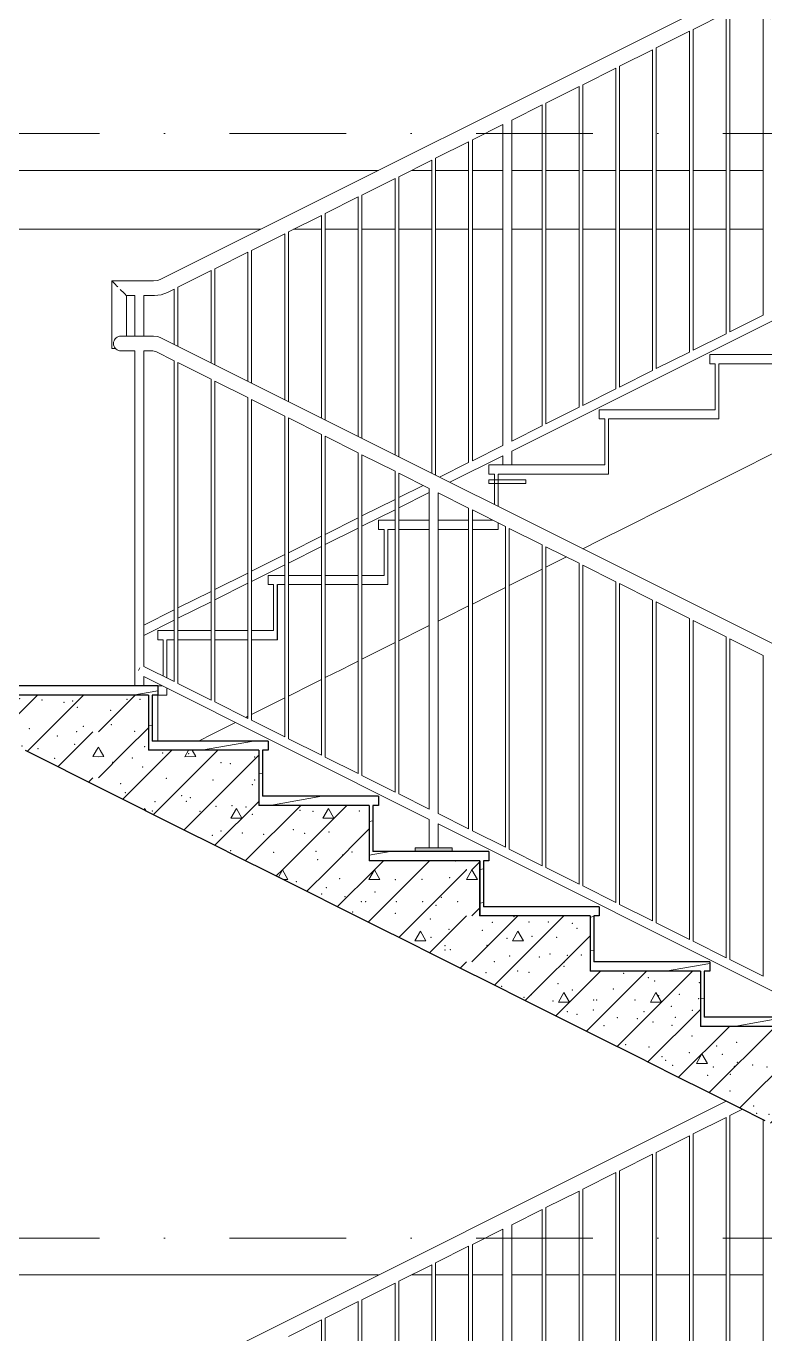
# Model space of a CAD drawing. Header units: millimetres. Extents: x 18162 to 7085488, y 72188 to 247925.
# Drawn here: x 3666372 to 3668379, y 112858 to 116410 of the extents above; entities that cross this region are included whole.
import ezdxf

# ---------------------------------------------------------------- set-up
doc = ezdxf.new("R2010")
doc.units = ezdxf.units.MM
doc.header["$MEASUREMENT"] = 0
doc.linetypes.add('Dot & Dashed', pattern=[670.277762, 317.5, -176.388889, 0, -176.388874])
for name, color, linetype in [('Interior - Stair & Railing', 7, 'Continuous'), ('Structural - Bearing', 7, 'Continuous'), ('Structural - Stair & Railing', 7, 'Continuous')]:
    doc.layers.add(name, color=color, linetype=linetype)
pattern_1 = [(10, (3761974.73, 95118.01), (-15.628336, 88.632695), [])]

# ---------------------------------------------------------------- blocks, each defined once
blk = doc.blocks.new('*X831', base_point=(3761974.7, 95118))
at = {"layer": 'Structural - Stair & Railing', "color": 7, "linetype": 'Continuous', "lineweight": 9}
for p, q in [((3666374.6, 114440), (3666377.6, 114443)), ((3666457.9, 114398.3), (3666502.6, 114443)), ((3666552.9, 114425.7), (3666563, 114443)), ((3666568, 114368.3), (3666642.7, 114443)), ((3666583.1, 114425.7), (3666573.1, 114443)), ((3666634.7, 114310), (3666767.7, 114443)), ((3666718, 114268.3), (3666892.7, 114443)), ((3666813.1, 114443), (3666803.1, 114425.6)), ((3666833.1, 114425.7), (3666823.1, 114443)), ((3666568, 114425.6), (3666552.9, 114425.7)), ((3666568, 114425.6), (3666583.1, 114425.7)), ((3666801.3, 114226.6), (3667004, 114429.3)), ((3666803.1, 114425.6), (3666833.1, 114425.7)), ((3666541.2, 114356.7), (3666552.9, 114368.3)), ((3666884.7, 114185), (3667004, 114304.3)), ((3666691.1, 114281.7), (3666693, 114285)), ((3666693, 114285), (3666696.4, 114279.1)), ((3666927.9, 114259), (3666943, 114285)), ((3666943, 114285), (3666957.9, 114259)), ((3666968, 114143.3), (3667117.7, 114293)), ((3667068, 114118.3), (3667242.7, 114293)), ((3667177.9, 114259), (3667193, 114285)), ((3667193, 114285), (3667207.9, 114259)), ((3666957.9, 114259), (3666927.9, 114259)), ((3667207.9, 114259), (3667177.9, 114259)), ((3667193, 114118.3), (3667304, 114229.3)), ((3667051.3, 114101.6), (3667068, 114118.3)), ((3667068, 114118.3), (3667056.9, 114098.8)), ((3667083.1, 114092.3), (3667068, 114118.3)), ((3667134.7, 114059.9), (3667193, 114118.3)), ((3667218, 114018.3), (3667318, 114118.3)), ((3667301.3, 113976.6), (3667443, 114118.3)), ((3667318, 114118.3), (3667303.1, 114092.3)), ((3667318, 114118.3), (3667342.7, 114143)), ((3667333.1, 114092.3), (3667318, 114118.3)), ((3667384.7, 113934.9), (3667568, 114118.3)), ((3667443, 114118.3), (3667467.7, 114143)), ((3667568, 114092.3), (3667583.1, 114118.3)), ((3667583.1, 114118.3), (3667604, 114139.1)), ((3667598.3, 114092.3), (3667583.1, 114118.3)), ((3667070, 114092.3), (3667083.1, 114092.3)), ((3667303.1, 114092.3), (3667333.1, 114092.3)), ((3667583.1, 114092.3), (3667568, 114092.3)), ((3667583.1, 114092.3), (3667598.3, 114092.3)), ((3667583.1, 113993.3), (3667604, 114014.1)), ((3667468, 113893.3), (3667568, 113993.3)), ((3667583.1, 113868.3), (3667707.8, 113993)), ((3667644.7, 113804.9), (3667832.8, 113993)), ((3667427.9, 113925.6), (3667443, 113951.7)), ((3667443, 113951.7), (3667457.9, 113925.6)), ((3667693, 113925.6), (3667708.1, 113951.7)), ((3667708.1, 113951.7), (3667723.1, 113925.6)), ((3667457.9, 113925.6), (3667427.9, 113925.6)), ((3667723.1, 113925.6), (3667693, 113925.6)), ((3667728.1, 113763.2), (3667904, 113939.1)), ((3667551.3, 113851.6), (3667568, 113868.3)), ((3667811.4, 113721.6), (3667932.8, 113843)), ((3667894.7, 113679.9), (3668057.8, 113843)), ((3667978.1, 113638.2), (3668182.8, 113843)), ((3667833.1, 113785), (3667818.2, 113758.9)), ((3667848.3, 113759), (3667833.1, 113785)), ((3668083.1, 113785), (3668068.2, 113758.9)), ((3668098.3, 113759), (3668083.1, 113785)), ((3667818.2, 113758.9), (3667848.3, 113759)), ((3668061.4, 113596.6), (3668204, 113739.1)), ((3668068.2, 113758.9), (3668098.3, 113759)), ((3668144.7, 113554.9), (3668282.8, 113693)), ((3668228.1, 113513.2), (3668407.8, 113693)), ((3668311.4, 113471.6), (3668504, 113664.1)), ((3668193, 113592.3), (3668208.1, 113618.3)), ((3668223.1, 113592.3), (3668193, 113592.3)), ((3668208.1, 113618.3), (3668223.1, 113592.3)), ((3668443, 113592.3), (3668458.1, 113618.3)), ((3668473.1, 113592.3), (3668443, 113592.3)), ((3668458.1, 113618.3), (3668473.1, 113592.3)), ((3668394.7, 113429.9), (3668507.8, 113543)), ((3668598.3, 113368.3), (3668773, 113543)), ((3668598.3, 113493.3), (3668648, 113543)), ((3668478.1, 113388.2), (3668583.1, 113493.3)), ((3668583.1, 113425.6), (3668598.3, 113451.7)), ((3668613.4, 113425.6), (3668598.3, 113451.7)), ((3668654.8, 113299.9), (3668804, 113449)), ((3668598.3, 113425.6), (3668583.1, 113425.6)), ((3668598.3, 113425.6), (3668613.4, 113425.6)), ((3668738.2, 113258.2), (3668873, 113393)), ((3668821.5, 113216.5), (3668998, 113393)), ((3668904.8, 113174.9), (3669104, 113374)), ((3668561.4, 113346.6), (3668583.1, 113368.3)), ((3668714.6, 113270), (3668723.3, 113285)), ((3668723.3, 113285), (3668738.2, 113258.9)), ((3668958.1, 113259), (3668973.3, 113285)), ((3668973.3, 113285), (3668988.2, 113258.9)), ((3668738.2, 113258.9), (3668736.7, 113259)), ((3668988.2, 113258.9), (3668958.1, 113259)), ((3668988.2, 113133.2), (3669104, 113249)), ((3669098.3, 113118.3), (3669223, 113243)), ((3669223.3, 113118.3), (3669348, 113243)), ((3669348.3, 113118.3), (3669404, 113174)), ((3669071.5, 113091.5), (3669098.3, 113118.3)), ((3669098.3, 113118.3), (3669083.4, 113092.3)), ((3669083.4, 113092.3), (3669113.4, 113092.3)), ((3669113.4, 113092.3), (3669098.3, 113118.3)), ((3669154.8, 113049.9), (3669223.3, 113118.3)), ((3669238.2, 113008.2), (3669348.3, 113118.3)), ((3669348.3, 113118.3), (3669333.4, 113092.3)), ((3669333.4, 113092.3), (3669363.4, 113092.3)), ((3669363.4, 113092.3), (3669348.3, 113118.3)), ((3669321.5, 112966.5), (3669429.1, 113074.1)), ((3669404.8, 112924.9), (3669429.1, 112949.1))]:
    blk.add_line(p, q, dxfattribs=at)
for p in [(3666448.8, 114420.9), (3666448.8, 114420.9), (3666606.5, 114409.9), (3666660, 114422.1), (3666742.4, 114436), (3666813.2, 114433.5), (3666901.1, 114409.7), (3666926.4, 114406.3), (3666992.3, 114424.4), (3666688.2, 114397.7), (3666628.8, 114351.9), (3666752.6, 114366.5), (3666879.2, 114362.3), (3666986.1, 114349.5), (3666992.3, 114362.6), (3666641.5, 114327.8), (3666721.5, 114303.2), (3666794.5, 114320.1), (3666806.8, 114304.7), (3666817.7, 114313.9), (3666714.1, 114278.4), (3666843.9, 114276.8), (3666887.2, 114290.7), (3666930.7, 114292.5), (3666969.1, 114289.2), (3666985.8, 114268.6), (3667115.9, 114279.9), (3667151.4, 114276.8), (3667276.6, 114278.4), (3667097.4, 114227.4), (3666877.9, 114211.9), (3666901.3, 114224.1), (3666958.8, 114218.3), (3667016.6, 114214.4), (3667128.8, 114217.7), (3667128.8, 114217.7), (3667194.7, 114221.2), (3666927.4, 114170.2), (3667044, 114165.6), (3667159.2, 114168.7), (3667231.7, 114158.4), (3667257.1, 114166.4), (3667163.8, 114145.5), (3667537.9, 114141.9), (3667568, 114118.3), (3667568, 114118.3), (3667568, 114118.3), (3667583.1, 114118.3), (3667583.1, 114118.3), (3667583.1, 114118.3), (3667106.1, 114086.6), (3667223.3, 114094.3), (3667375.2, 114091.7), (3667447.4, 114092.9), (3667522.3, 114097.4), (3667174.3, 114053.1), (3667187.1, 114069.9), (3667319.2, 114057.7), (3667238.2, 114045.1), (3667282.6, 114031.5), (3667294.6, 114031.7), (3667377.3, 114031.5), (3667449.4, 114031.5), (3667485.2, 114021.7), (3667499.6, 114043.8), (3667544.4, 114031.5), (3667259.3, 114004.2), (3667374.7, 114000), (3667469.8, 113984.6), (3667697, 113991), (3667738.5, 113976.8), (3667790.3, 113976.5), (3667520.7, 113956.5), (3667611.2, 113954), (3667638.2, 113975.4), (3667855.9, 113972.6), (3667868.9, 113959.1), (3667471.7, 113934.7), (3667510, 113911.9), (3667624.2, 113913.5), (3667678.1, 113932.1), (3667745.8, 113937.9), (3667813.4, 113934.7), (3667510.1, 113900.2), (3667523.9, 113901.1), (3667685.7, 113884.1), (3667766.6, 113881.5), (3667795.3, 113889.6), (3667842.1, 113885.7), (3667879.9, 113886.7), (3667621.6, 113839.3), (3667644.3, 113868.7), (3667707.6, 113843.9), (3667738.2, 113840.3), (3667832.8, 113867.1), (3667833.5, 113855.8), (3667995.2, 113837.6), (3667664, 113802), (3667817.1, 113808.7), (3668062.8, 113825.8), (3668080, 113816.8), (3668201.3, 113811.9), (3667724.1, 113772), (3667744.4, 113779.6), (3667855.9, 113791.7), (3667913.4, 113764.3), (3667922.4, 113765.1), (3667967.3, 113794.7), (3668025.9, 113765.1), (3668090.2, 113776.3), (3668146.9, 113780.1), (3668199, 113768.2), (3667803.1, 113762.1), (3667842.7, 113733.5), (3667912.5, 113737.6), (3668051, 113733.5), (3668125, 113747.9), (3668182.4, 113736.7), (3667868.9, 113726), (3667942, 113695.1), (3667978, 113717.2), (3668032.1, 113714.1), (3668074.8, 113704.8), (3668126.4, 113695.6), (3668136.2, 113718), (3668180.9, 113667), (3668454.5, 113679.9), (3668484.9, 113658.5), (3668001.1, 113643.7), (3668064.5, 113637.2), (3668173.9, 113621.7), (3668248.3, 113640.2), (3668302.1, 113649.8), (3668429.3, 113633.8), (3668099.8, 113610.6), (3668109.5, 113601.1), (3668128.3, 113587.6), (3668263.9, 113616.8), (3668304.1, 113595.8), (3668346.2, 113588.5), (3668420, 113595.8), (3668223.8, 113559.7), (3668239.2, 113582.8), (3668285.6, 113562.7), (3668296.4, 113584.3), (3668384.5, 113582.8), (3668445.1, 113579.7), (3668283.9, 113517.8), (3668410.5, 113501.7), (3668486.3, 113481.9), (3668539, 113493.2), (3668557.6, 113508.1), (3668633.5, 113512.4), (3668696.5, 113494.7), (3668784.7, 113489.1), (3668348.5, 113476.7), (3668356.8, 113456.9), (3668390.6, 113454.5), (3668433.6, 113447.5), (3668534.1, 113459.1), (3668724.3, 113453), (3668479, 113420.8), (3668479, 113420.8), (3668636.7, 113409.9), (3668690.3, 113422.1), (3668772.7, 113435.9), (3668496.4, 113390.7), (3668718.4, 113397.7), (3668659.1, 113351.9), (3668782.8, 113366.5), (3668909.5, 113362.2), (3669016.4, 113349.4), (3669022.5, 113362.5), (3668671.7, 113327.8), (3668751.7, 113303.2), (3668824.7, 113320.1), (3668837.1, 113304.6), (3668847.9, 113313.9), (3669061.2, 113315.5), (3668744.4, 113278.4), (3668874.2, 113276.8), (3668917.5, 113290.7), (3668961, 113292.5), (3668999.4, 113289.2), (3669016.1, 113268.5), (3668788.2, 113235.6), (3668908.2, 113211.9), (3668931.5, 113224), (3668989, 113218.3), (3669046.9, 113214.4), (3669127.6, 113227.4), (3669159, 113217.6), (3669159, 113217.6), (3669225, 113221.2), (3669353.2, 113204.2), (3668957.6, 113170.2), (3669074.2, 113165.5), (3669189.4, 113168.6), (3669287.4, 113166.3), (3669351.7, 113164), (3669361, 113193.4), (3669194.1, 113145.5), (3669261.9, 113158.4), (3669253.5, 113094.3), (3669405.5, 113091.7), (3669136.3, 113086.6), (3669158.5, 113057.2), (3669204.5, 113053.1), (3669217.4, 113069.9), (3669349.5, 113057.6), (3669268.5, 113045), (3669312.8, 113031.5), (3669324.9, 113031.7), (3669407.6, 113031.5), (3669251.2, 113012.4), (3669289.5, 113004.2), (3669405, 113000), (3669366.6, 112954.6)]:
    blk.add_point(p, dxfattribs=at)
blk = doc.blocks.new('*X832', base_point=(3761974.7, 95118))
at = {"layer": 'Structural - Stair & Railing', "color": 7, "linetype": 'Continuous', "lineweight": 9}
for p, q in [((3665429.1, 114509.6), (3665512.5, 114593)), ((3665552.9, 114493.3), (3665652.6, 114593)), ((3665627.6, 114443), (3665777.6, 114593)), ((3665662.8, 114592.3), (3665663.2, 114593)), ((3665692.8, 114592.3), (3665662.8, 114592.3)), ((3665692.4, 114593), (3665692.8, 114592.3)), ((3665752.6, 114443), (3665902.6, 114593)), ((3665877.6, 114443), (3666027.6, 114593)), ((3665912.8, 114592.3), (3665913.2, 114593)), ((3665942.8, 114592.3), (3665912.8, 114592.3)), ((3665942.4, 114593), (3665942.8, 114592.3)), ((3666002.6, 114443), (3666152.6, 114593)), ((3666127.6, 114443), (3666277.6, 114593)), ((3666162.8, 114592.3), (3666163.2, 114593)), ((3666192.8, 114592.3), (3666162.8, 114592.3)), ((3666192.4, 114593), (3666192.8, 114592.3)), ((3666252.6, 114443), (3666402.6, 114593)), ((3666377.6, 114443), (3666527.6, 114593)), ((3666412.8, 114592.3), (3666413.2, 114593)), ((3666442.8, 114592.3), (3666412.8, 114592.3)), ((3666442.4, 114593), (3666442.8, 114592.3)), ((3666568, 114493.3), (3666667.7, 114593)), ((3666677.9, 114592.3), (3666678.3, 114593)), ((3666704, 114592.3), (3666677.9, 114592.3)), ((3665487.5, 114443), (3665537.8, 114493.3)), ((3666502.6, 114443), (3666552.9, 114493.3)), ((3666642.7, 114443), (3666704, 114504.3)), ((3665547.9, 114443), (3665552.9, 114451.7)), ((3665557.9, 114443), (3665552.9, 114451.7)), ((3665802.9, 114451.7), (3665797.9, 114443)), ((3665807.9, 114443), (3665802.9, 114451.7)), ((3666052.9, 114451.7), (3666047.9, 114443)), ((3666057.9, 114443), (3666052.9, 114451.7)), ((3666302.9, 114451.7), (3666297.9, 114443)), ((3666307.9, 114443), (3666302.9, 114451.7)), ((3666563, 114443), (3666568, 114451.7)), ((3666573.1, 114443), (3666568, 114451.7))]:
    blk.add_line(p, q, dxfattribs=at)
for p in [(3665630.7, 114581.5), (3665665.9, 114581.8), (3665689.1, 114592.1), (3665725.3, 114581.3), (3665918.3, 114581.8), (3666098, 114587.6), (3666209, 114582.8), (3666266.1, 114584.4), (3666316, 114588.5), (3666354.2, 114582.8), (3666645.9, 114581.5), (3666681.1, 114581.8), (3665459.6, 114573.5), (3665483.1, 114576.5), (3665495.2, 114559.6), (3665586.2, 114551.9), (3665798.6, 114579.3), (3665845.8, 114567.4), (3665882.3, 114545.8), (3665918.8, 114550.1), (3666051.3, 114559.6), (3666193.5, 114559.7), (3666255.3, 114562.7), (3666414.9, 114579.7), (3666474.7, 114573.5), (3666498.2, 114576.5), (3666510.3, 114559.6), (3666601.3, 114551.9), (3665588.1, 114512.5), (3665777.2, 114530.7), (3666030.4, 114517.9), (3666152.8, 114524.3), (3666253.6, 114517.9), (3666603.3, 114512.5), (3665441, 114481.9), (3665493.6, 114493.2), (3665512.3, 114508.1), (3665651.1, 114494.7), (3665739.3, 114489.1), (3665774.2, 114481.9), (3665874.8, 114492.1), (3665964.7, 114499.4), (3666057.5, 114493.2), (3666210.2, 114493.1), (3666318.2, 114476.7), (3666380.3, 114501.8), (3666456.1, 114481.9), (3666508.7, 114493.2), (3666527.4, 114508.1), (3666666.2, 114494.7), (3665488.7, 114459.1), (3665678.9, 114453), (3665820.1, 114462.1), (3665834.9, 114451.6), (3665906.1, 114471.5), (3665935.1, 114446.6), (3665948.6, 114458.1), (3666076, 114463.3), (3666108.5, 114462.3), (3666216.7, 114456.1), (3666326.5, 114456.9), (3666360.4, 114454.5), (3666403.4, 114447.6), (3666503.8, 114459.1), (3666694, 114453)]:
    blk.add_point(p, dxfattribs=at)
blk = doc.blocks.new('*X844', base_point=(3761974.7, 95118))
at = {"layer": 'Structural - Stair & Railing', "color": 7, "linetype": 'Continuous', "lineweight": 9}
for p, q in [((3666374.5, 117440), (3666377.5, 117443)), ((3666457.9, 117398.3), (3666502.5, 117443)), ((3666552.9, 117425.7), (3666563, 117443)), ((3666568, 117425.7), (3666552.9, 117425.7)), ((3666568, 117368.4), (3666642.7, 117443)), ((3666568, 117425.7), (3666583.1, 117425.7)), ((3666583.1, 117425.7), (3666573.1, 117443)), ((3666634.6, 117310), (3666767.7, 117443)), ((3666718, 117268.3), (3666892.7, 117443)), ((3666801.3, 117226.6), (3667004, 117429.3)), ((3666813, 117443), (3666803.1, 117425.7)), ((3666803.1, 117425.7), (3666833.1, 117425.7)), ((3666833.1, 117425.7), (3666823.1, 117443)), ((3666541.2, 117356.7), (3666552.9, 117368.4)), ((3666691.1, 117281.7), (3666693, 117285.1)), ((3666693, 117285.1), (3666696.5, 117279.1)), ((3666884.6, 117185), (3667004, 117304.3)), ((3666927.9, 117259), (3666943, 117285.1)), ((3666943, 117285.1), (3666957.9, 117259)), ((3666968, 117143.3), (3667117.7, 117293)), ((3667068, 117118.4), (3667242.7, 117293)), ((3667177.9, 117259), (3667193, 117285.1)), ((3667193, 117285.1), (3667207.9, 117259)), ((3666957.9, 117259), (3666927.9, 117259)), ((3667207.9, 117259), (3667177.9, 117259)), ((3667193, 117118.4), (3667304, 117229.3)), ((3667318, 117118.4), (3667342.7, 117143)), ((3667443, 117118.4), (3667467.7, 117143)), ((3667583.1, 117118.4), (3667604, 117139.2)), ((3667051.3, 117101.6), (3667068, 117118.4)), ((3667068, 117118.4), (3667056.8, 117098.9)), ((3667083.1, 117092.4), (3667068, 117118.4)), ((3667134.6, 117060), (3667193, 117118.4)), ((3667218, 117018.3), (3667318, 117118.4)), ((3667301.3, 116976.6), (3667443, 117118.4)), ((3667318, 117118.4), (3667303.1, 117092.3)), ((3667333.1, 117092.4), (3667318, 117118.4)), ((3667384.6, 116935), (3667568, 117118.4)), ((3667568, 117092.4), (3667583.1, 117118.4)), ((3667598.3, 117092.4), (3667583.1, 117118.4)), ((3667069.9, 117092.3), (3667083.1, 117092.4)), ((3667303.1, 117092.3), (3667333.1, 117092.4)), ((3667583.1, 117092.3), (3667568, 117092.4)), ((3667583.1, 117092.3), (3667598.3, 117092.4)), ((3667583.1, 116993.4), (3667604, 117014.2)), ((3667468, 116893.3), (3667568, 116993.4)), ((3667583.1, 116868.4), (3667707.8, 116993)), ((3667644.7, 116804.9), (3667832.8, 116993)), ((3667427.9, 116925.7), (3667443, 116951.7)), ((3667457.9, 116925.7), (3667427.9, 116925.7)), ((3667443, 116951.7), (3667457.9, 116925.7)), ((3667693, 116925.7), (3667708.1, 116951.7)), ((3667723.1, 116925.7), (3667693, 116925.7)), ((3667708.1, 116951.7), (3667723.1, 116925.7)), ((3667728, 116763.3), (3667904, 116939.2)), ((3667551.3, 116851.6), (3667568, 116868.4)), ((3667811.4, 116721.6), (3667932.8, 116843)), ((3667894.7, 116679.9), (3668057.8, 116843)), ((3667978, 116638.3), (3668182.8, 116843)), ((3667833.1, 116785), (3667818.2, 116759)), ((3667848.3, 116759), (3667833.1, 116785)), ((3668083.1, 116785), (3668068.2, 116759)), ((3668098.3, 116759), (3668083.1, 116785)), ((3667818.2, 116759), (3667848.3, 116759)), ((3668068.2, 116759), (3668098.3, 116759)), ((3668061.4, 116596.6), (3668204, 116739.2)), ((3668144.7, 116554.9), (3668282.8, 116693)), ((3668228, 116513.3), (3668407.8, 116693)), ((3668311.4, 116471.6), (3668504, 116664.2)), ((3668193, 116592.4), (3668208.1, 116618.4)), ((3668208.1, 116618.4), (3668223.1, 116592.3)), ((3668443, 116592.4), (3668458.1, 116618.4)), ((3668458.1, 116618.4), (3668473.1, 116592.3)), ((3668223.1, 116592.3), (3668193, 116592.4)), ((3668473.1, 116592.3), (3668443, 116592.4)), ((3668394.7, 116429.9), (3668507.8, 116543)), ((3668598.3, 116368.4), (3668772.9, 116543)), ((3668598.3, 116493.4), (3668647.9, 116543)), ((3668478, 116388.3), (3668583.1, 116493.4)), ((3668583.1, 116425.7), (3668598.3, 116451.7)), ((3668613.4, 116425.7), (3668598.3, 116451.7)), ((3668654.8, 116299.9), (3668804, 116449)), ((3668598.3, 116425.7), (3668583.1, 116425.7)), ((3668598.3, 116425.7), (3668613.4, 116425.7)), ((3668738.1, 116258.2), (3668872.9, 116393)), ((3668821.5, 116216.5), (3668997.9, 116393)), ((3668561.4, 116346.6), (3668583.1, 116368.4)), ((3668904.8, 116174.9), (3669104, 116374)), ((3668714.5, 116270), (3668723.3, 116285)), ((3668723.3, 116285), (3668738.2, 116259)), ((3668958.1, 116259), (3668973.3, 116285)), ((3668973.3, 116285), (3668988.2, 116259)), ((3668738.2, 116259), (3668736.6, 116259)), ((3668988.2, 116259), (3668958.1, 116259)), ((3668988.1, 116133.2), (3669104, 116249)), ((3669098.3, 116118.4), (3669222.9, 116243)), ((3669223.3, 116118.4), (3669347.9, 116243)), ((3669348.3, 116118.4), (3669404, 116174)), ((3669071.5, 116091.5), (3669098.3, 116118.3)), ((3669098.3, 116118.4), (3669083.4, 116092.3)), ((3669113.4, 116092.3), (3669098.3, 116118.4)), ((3669154.8, 116049.9), (3669223.3, 116118.3)), ((3669238.1, 116008.2), (3669348.3, 116118.3)), ((3669348.3, 116118.4), (3669333.4, 116092.3)), ((3669363.4, 116092.3), (3669348.3, 116118.4)), ((3669083.4, 116092.3), (3669113.4, 116092.3)), ((3669321.5, 115966.5), (3669429.1, 116074.1)), ((3669333.4, 116092.3), (3669363.4, 116092.3)), ((3669404.8, 115924.9), (3669429.1, 115949.1))]:
    blk.add_line(p, q, dxfattribs=at)
for p in [(3666660, 117422.1), (3666742.4, 117436), (3666813.2, 117433.5), (3666992.3, 117424.4), (3666448.8, 117420.9), (3666448.8, 117420.9), (3666606.5, 117410), (3666688.2, 117397.7), (3666901.1, 117409.7), (3666926.4, 117406.3), (3666628.8, 117351.9), (3666752.6, 117366.6), (3666879.2, 117362.3), (3666992.3, 117362.6), (3666641.5, 117327.9), (3666794.5, 117320.2), (3666986.1, 117349.5), (3666721.5, 117303.3), (3666806.8, 117304.7), (3666817.7, 117314), (3666887.2, 117290.8), (3666930.7, 117292.6), (3666969.1, 117289.2), (3667115.9, 117280), (3666714.1, 117278.4), (3666843.9, 117276.9), (3666985.8, 117268.6), (3667151.4, 117276.9), (3667276.6, 117278.4), (3666877.9, 117212), (3666901.3, 117224.1), (3666958.8, 117218.4), (3667016.6, 117214.5), (3667097.4, 117227.4), (3667128.8, 117217.7), (3667128.8, 117217.7), (3667194.7, 117221.3), (3666927.4, 117170.3), (3667044, 117165.6), (3667159.2, 117168.7), (3667163.8, 117145.5), (3667231.7, 117158.4), (3667257.1, 117166.4), (3667537.9, 117141.9), (3667568, 117118.4), (3667568, 117118.4), (3667568, 117118.4), (3667583.1, 117118.4), (3667583.1, 117118.4), (3667583.1, 117118.4), (3667106.1, 117086.6), (3667187.1, 117069.9), (3667223.3, 117094.3), (3667375.2, 117091.8), (3667447.4, 117093), (3667522.3, 117097.4), (3667174.3, 117053.2), (3667238.2, 117045.1), (3667282.6, 117031.6), (3667294.6, 117031.7), (3667319.2, 117057.7), (3667377.3, 117031.6), (3667449.4, 117031.6), (3667499.6, 117043.8), (3667544.4, 117031.5), (3667259.3, 117004.2), (3667374.7, 117000), (3667485.2, 117021.7), (3667469.8, 116984.6), (3667638.2, 116975.5), (3667697, 116991), (3667738.5, 116976.9), (3667790.3, 116976.5), (3667855.9, 116972.7), (3667471.7, 116934.7), (3667520.7, 116956.6), (3667611.2, 116954), (3667678.1, 116932.1), (3667745.8, 116937.9), (3667813.4, 116934.7), (3667868.9, 116959.2), (3667510, 116912), (3667510.1, 116900.2), (3667523.9, 116901.2), (3667624.2, 116913.5), (3667795.3, 116889.6), (3667644.3, 116868.7), (3667685.7, 116884.2), (3667766.6, 116881.6), (3667832.8, 116867.2), (3667833.5, 116855.8), (3667842.1, 116885.7), (3667879.9, 116886.7), (3667621.6, 116839.3), (3667707.6, 116844), (3667738.2, 116840.4), (3667995.2, 116837.7), (3668062.8, 116825.9), (3667664, 116802.1), (3667817.1, 116808.7), (3667855.9, 116791.8), (3667967.3, 116794.8), (3668080, 116816.8), (3668201.3, 116811.9), (3667724.1, 116772), (3667744.4, 116779.6), (3667803.1, 116762.1), (3667913.4, 116764.4), (3667922.4, 116765.2), (3668025.9, 116765.2), (3668090.2, 116776.3), (3668125, 116748), (3668146.9, 116780.2), (3668199, 116768.3), (3667842.7, 116733.6), (3667868.9, 116726.1), (3667912.5, 116737.7), (3667978, 116717.3), (3668032.1, 116714.2), (3668051, 116733.6), (3668136.2, 116718), (3668182.4, 116736.8), (3667942, 116695.1), (3668074.8, 116704.8), (3668126.4, 116695.6), (3668454.5, 116679.9), (3668001.1, 116643.8), (3668180.9, 116667.1), (3668248.3, 116640.2), (3668302.1, 116649.9), (3668484.9, 116658.6), (3668064.5, 116637.2), (3668099.8, 116610.6), (3668173.9, 116621.8), (3668263.9, 116616.8), (3668429.3, 116633.8), (3668109.5, 116601.2), (3668128.3, 116587.6), (3668239.2, 116582.8), (3668296.4, 116584.4), (3668304.1, 116595.8), (3668346.2, 116588.5), (3668384.5, 116582.8), (3668420, 116595.8), (3668445.1, 116579.8), (3668223.8, 116559.7), (3668285.6, 116562.8), (3668283.9, 116517.9), (3668410.5, 116501.8), (3668557.6, 116508.1), (3668633.5, 116512.5), (3668348.5, 116476.8), (3668486.3, 116482), (3668539, 116493.2), (3668696.5, 116494.8), (3668784.7, 116489.1), (3668356.8, 116456.9), (3668390.6, 116454.6), (3668433.6, 116447.6), (3668534.1, 116459.2), (3668724.3, 116453), (3668772.7, 116436), (3668479, 116420.9), (3668479, 116420.9), (3668636.7, 116409.9), (3668690.3, 116422.1), (3668718.4, 116397.7), (3668496.4, 116390.7), (3668782.8, 116366.6), (3668909.5, 116362.3), (3669022.5, 116362.6), (3668659.1, 116351.9), (3668671.7, 116327.9), (3669016.4, 116349.5), (3668751.7, 116303.3), (3668824.7, 116320.1), (3668837.1, 116304.7), (3668847.9, 116314), (3668917.5, 116290.8), (3668961, 116292.5), (3668999.4, 116289.2), (3669061.2, 116315.5), (3668744.4, 116278.4), (3668874.2, 116276.9), (3669016.1, 116268.6), (3668788.2, 116235.7), (3668931.5, 116224.1), (3668989, 116218.4), (3669046.9, 116214.5), (3669127.6, 116227.4), (3669159, 116217.7), (3669159, 116217.7), (3669225, 116221.2), (3668908.2, 116212), (3669353.2, 116204.2), (3669361, 116193.4), (3668957.6, 116170.2), (3669074.2, 116165.6), (3669189.4, 116168.7), (3669194.1, 116145.5), (3669261.9, 116158.4), (3669287.4, 116166.4), (3669351.7, 116164.1), (3669136.3, 116086.6), (3669253.5, 116094.3), (3669405.5, 116091.8), (3669158.5, 116057.2), (3669204.5, 116053.2), (3669217.4, 116069.9), (3669268.5, 116045.1), (3669349.5, 116057.7), (3669251.2, 116012.4), (3669289.5, 116004.2), (3669312.8, 116031.6), (3669324.9, 116031.7), (3669407.6, 116031.6), (3669405, 116000), (3669366.6, 115954.6)]:
    blk.add_point(p, dxfattribs=at)

msp = doc.modelspace()

# ---------------------------------------------------------------- hatches: boundary and pattern name
at = {"layer": 'Interior - Stair & Railing', "linetype": 'Continuous', "lineweight": 9}
msp.add_hatch(color=7, dxfattribs=at).paths.add_polyline_path([(3667429.1, 114178), (3667429.1, 114168), (3667529.1, 114168), (3667529.1, 114178)])
at = {"layer": 'Structural - Stair & Railing', "linetype": 'Continuous', "lineweight": 9}
h = msp.add_hatch(dxfattribs=at)
h.set_pattern_fill('Wood_0003', style=0, pattern_type=2)
h.set_pattern_definition(pattern_1)
h.paths.add_polyline_path([(3665429.1, 114618), (3665429.1, 114593), (3666729.1, 114593), (3666729.1, 114618)])
h = msp.add_hatch(dxfattribs=at)
h.set_pattern_fill('Wood_0003', style=0, pattern_type=2)
h.set_pattern_definition(pattern_1)
h.paths.add_polyline_path([(3666714.1, 114593), (3666704.1, 114593), (3666704.1, 114468), (3666714.1, 114468)])
h = msp.add_hatch(dxfattribs=at)
h.set_pattern_fill('Wood_0003', style=0, pattern_type=2)
h.set_pattern_definition(pattern_1)
h.paths.add_polyline_path([(3666704.1, 114468), (3666704.1, 114443), (3667029.1, 114443), (3667029.1, 114468)])
h = msp.add_hatch(dxfattribs=at)
h.set_pattern_fill('Wood_0003', style=0, pattern_type=2)
h.set_pattern_definition(pattern_1)
h.paths.add_polyline_path([(3667014.1, 114443), (3667004.1, 114443), (3667004.1, 114318), (3667014.1, 114318)])
h = msp.add_hatch(dxfattribs=at)
h.set_pattern_fill('Wood_0003', style=0, pattern_type=2)
h.set_pattern_definition(pattern_1)
h.paths.add_polyline_path([(3667004.1, 114318), (3667004.1, 114293), (3667329.1, 114293), (3667329.1, 114318)])
h = msp.add_hatch(dxfattribs=at)
h.set_pattern_fill('Wood_0003', style=0, pattern_type=2)
h.set_pattern_definition(pattern_1)
h.paths.add_polyline_path([(3667314.1, 114293), (3667304.1, 114293), (3667304.1, 114168), (3667314.1, 114168)])
h = msp.add_hatch(dxfattribs=at)
h.set_pattern_fill('Wood_0003', style=0, pattern_type=2)
h.set_pattern_definition(pattern_1)
h.paths.add_polyline_path([(3667304.1, 114143), (3667629.1, 114143), (3667629.1, 114168), (3667304.1, 114168)])
h = msp.add_hatch(dxfattribs=at)
h.set_pattern_fill('Wood_0003', style=0, pattern_type=2)
h.set_pattern_definition(pattern_1)
h.paths.add_polyline_path([(3667614.1, 114143), (3667604.1, 114143), (3667604.1, 114018), (3667614.1, 114018)])
h = msp.add_hatch(dxfattribs=at)
h.set_pattern_fill('Wood_0003', style=0, pattern_type=2)
h.set_pattern_definition(pattern_1)
h.paths.add_polyline_path([(3667929.1, 114018), (3667604.1, 114018), (3667604.1, 113993), (3667929.1, 113993)])
h = msp.add_hatch(dxfattribs=at)
h.set_pattern_fill('Wood_0003', style=0, pattern_type=2)
h.set_pattern_definition(pattern_1)
h.paths.add_polyline_path([(3667914.1, 113993), (3667904.1, 113993), (3667904.1, 113868), (3667914.1, 113868)])
h = msp.add_hatch(dxfattribs=at)
h.set_pattern_fill('Wood_0003', style=0, pattern_type=2)
h.set_pattern_definition(pattern_1)
h.paths.add_polyline_path([(3667904.1, 113868), (3667904.1, 113843), (3668229.1, 113843), (3668229.1, 113868)])
h = msp.add_hatch(dxfattribs=at)
h.set_pattern_fill('Wood_0003', style=0, pattern_type=2)
h.set_pattern_definition(pattern_1)
h.paths.add_polyline_path([(3668214.1, 113843), (3668204.1, 113843), (3668204.1, 113718), (3668214.1, 113718)])
h = msp.add_hatch(dxfattribs=at)
h.set_pattern_fill('Wood_0003', style=0, pattern_type=2)
h.set_pattern_definition(pattern_1)
h.paths.add_polyline_path([(3668204.1, 113693), (3668529.1, 113693), (3668529.1, 113718), (3668204.1, 113718)])

# ---------------------------------------------------------------- linework, layer by layer
at = {"color": 8, "linetype": 'Dot & Dashed', "lineweight": 13}
for p, q in [((3658879.3, 116118), (3689916.5, 116118)), ((3658879.3, 113118), (3689916.5, 113118))]:
    msp.add_line(p, q, dxfattribs=at)
at = {"layer": 'Interior - Stair & Railing', "color": 7, "linetype": 'Continuous', "lineweight": 9}
for p, q in [((3666739.6, 115723.3), (3668273.8, 116490.4)), ((3668184.1, 116400.8), (3668274.1, 116445.8)), ((3668274.1, 115574.5), (3668274.1, 116445.8)), ((3668284.1, 115579.5), (3668284.1, 116450.8)), ((3668374.1, 115624.5), (3668374.1, 116440.3)), ((3668084.1, 116350.8), (3668174.1, 116395.8)), ((3668174.1, 115524.5), (3668174.1, 116395.8)), ((3668184.1, 115529.5), (3668184.1, 116400.8)), ((3667984.1, 116300.8), (3668074.1, 116345.8)), ((3668074.1, 115474.5), (3668074.1, 116345.8)), ((3668084.1, 115479.5), (3668084.1, 116350.8)), ((3667884.1, 116250.8), (3667974.1, 116295.8)), ((3667974.1, 115424.5), (3667974.1, 116295.8)), ((3667984.1, 115429.5), (3667984.1, 116300.8)), ((3667884.1, 115379.5), (3667884.1, 116250.8)), ((3667784.1, 116200.8), (3667874.1, 116245.8)), ((3667874.1, 115374.5), (3667874.1, 116245.8)), ((3667691.1, 116154.3), (3667774.1, 116195.8)), ((3667774.1, 115324.5), (3667774.1, 116195.8)), ((3667784.1, 115329.5), (3667784.1, 116200.8)), ((3667691.1, 115283), (3667691.1, 116154.3)), ((3667584.1, 116100.8), (3667667.1, 116142.3)), ((3667667.1, 115271), (3667667.1, 116142.3)), ((3667484.1, 116050.8), (3667574.1, 116095.8)), ((3667574.1, 115224.5), (3667574.1, 116095.8)), ((3667584.1, 115229.5), (3667584.1, 116100.8)), ((3667384.1, 116000.8), (3667474.1, 116045.8)), ((3667474.1, 115195.5), (3667474.1, 116045.8)), ((3667484.1, 115190.5), (3667484.1, 116050.8)), ((3667384.1, 115240.5), (3667384.1, 116000.8)), ((3667284.1, 115950.8), (3667374.1, 115995.8)), ((3667374.1, 115245.5), (3667374.1, 115995.8)), ((3667184.1, 115900.8), (3667274.1, 115945.8)), ((3667274.1, 115295.5), (3667274.1, 115945.8)), ((3667284.1, 115290.5), (3667284.1, 115950.8)), ((3667084.1, 115850.8), (3667174.1, 115895.8)), ((3667174.1, 115345.5), (3667174.1, 115895.8)), ((3667184.1, 115340.5), (3667184.1, 115900.8)), ((3666984.1, 115800.8), (3667074.1, 115845.8)), ((3667074.1, 115395.5), (3667074.1, 115845.8)), ((3667084.1, 115390.5), (3667084.1, 115850.8)), ((3666884.1, 115750.8), (3666974.1, 115795.8)), ((3666974.1, 115445.5), (3666974.1, 115795.8)), ((3666984.1, 115440.5), (3666984.1, 115800.8)), ((3666717.8, 115718.1), (3666604.1, 115718)), ((3666604.4, 115717.7), (3666604.1, 115718)), ((3666604.1, 115718), (3666604.1, 115534)), ((3666605.3, 115716.8), (3666604.4, 115717.7)), ((3666606.7, 115715.3), (3666605.3, 115716.8)), ((3666729, 115719.4), (3666717.8, 115718.1)), ((3666739.6, 115723.3), (3666729, 115719.4)), ((3666784.1, 115700.8), (3666874.1, 115745.8)), ((3666874.1, 115495.5), (3666874.1, 115745.8)), ((3666884.1, 115490.5), (3666884.1, 115750.8)), ((3667691.1, 115255), (3668667.1, 115743)), ((3666608.7, 115713.3), (3666606.7, 115715.3)), ((3666611.2, 115710.9), (3666608.7, 115713.3)), ((3666614.1, 115708), (3666611.2, 115710.9)), ((3666617.2, 115704.9), (3666614.1, 115708)), ((3666620.6, 115701.5), (3666617.2, 115704.9)), ((3666630.9, 115691.2), (3666627.5, 115694.6)), ((3666634.1, 115688), (3666630.9, 115691.2)), ((3666636.9, 115685.2), (3666634.1, 115688)), ((3666639.4, 115682.7), (3666636.9, 115685.2)), ((3666641.4, 115680.7), (3666639.4, 115682.7)), ((3666755.4, 115686.5), (3666738.3, 115680.3)), ((3666755.4, 115686.5), (3666774.1, 115695.8)), ((3666774.1, 115545.5), (3666774.1, 115695.8)), ((3666784.1, 115540.5), (3666784.1, 115700.8)), ((3666642.8, 115679.3), (3666641.4, 115680.7)), ((3666643.8, 115678.4), (3666642.8, 115679.3)), ((3666644.1, 115678.1), (3666643.8, 115678.4)), ((3666667.1, 115678.1), (3666644.1, 115678.1)), ((3666644.1, 115678.1), (3666644.1, 115568)), ((3666667.1, 115567.9), (3666667.1, 115678.1)), ((3666720.2, 115678.2), (3666691.1, 115678.1)), ((3666691.1, 115567.9), (3666691.1, 115678.1)), ((3666738.3, 115680.3), (3666720.2, 115678.2)), ((3668284.1, 115579.5), (3668374.1, 115624.5)), ((3668184.1, 115529.5), (3668274.1, 115574.5)), ((3666609, 115548), (3666609.3, 115551.5)), ((3666609.3, 115544.5), (3666609, 115548)), ((3666609.3, 115551.5), (3666610.3, 115554.8)), ((3666610.2, 115541.2), (3666609.3, 115544.5)), ((3666611.7, 115538), (3666610.2, 115541.2)), ((3666610.3, 115554.8), (3666611.7, 115558)), ((3666611.7, 115558), (3666613.7, 115560.9)), ((3666613.7, 115560.9), (3666616.2, 115563.3)), ((3666616.2, 115563.3), (3666619.1, 115565.3)), ((3666619.1, 115565.3), (3666622.2, 115566.8)), ((3666622.2, 115566.8), (3666625.6, 115567.7)), ((3666625.6, 115567.7), (3666629.1, 115568)), ((3666717.8, 115567.9), (3666629.1, 115568)), ((3666729, 115566.6), (3666717.8, 115567.9)), ((3666739.6, 115562.7), (3666729, 115566.6)), ((3669418.5, 114223.3), (3666739.6, 115562.7)), ((3666604.4, 115534), (3666604.1, 115534)), ((3666605.3, 115534), (3666604.4, 115534)), ((3666606.7, 115534), (3666605.3, 115534)), ((3666608.7, 115534), (3666606.7, 115534)), ((3666611.2, 115534), (3666608.7, 115534)), ((3666614.1, 115534), (3666611.2, 115534)), ((3666613.7, 115535.2), (3666611.7, 115538)), ((3666616.2, 115532.7), (3666613.7, 115535.2)), ((3666614.9, 115534), (3666614.1, 115534)), ((3666619, 115530.7), (3666616.2, 115532.7)), ((3666622.2, 115529.2), (3666619, 115530.7)), ((3666625.6, 115528.3), (3666622.2, 115529.2)), ((3666629, 115528), (3666625.6, 115528.3)), ((3666667.1, 115527.9), (3666629, 115528)), ((3666667.1, 114618), (3666667.1, 115527.9)), ((3666715.5, 115527.9), (3666691.1, 115527.9)), ((3666691.1, 114671), (3666691.1, 115527.9)), ((3666719.8, 115527.4), (3666715.5, 115527.9)), ((3666723.8, 115525.9), (3666719.8, 115527.4)), ((3666774.1, 115500.8), (3666723.8, 115525.9)), ((3668084.1, 115479.5), (3668174.1, 115524.5)), ((3666774.1, 114629.5), (3666774.1, 115500.8)), ((3666874.1, 115450.8), (3666784.1, 115495.8)), ((3666784.1, 114624.5), (3666784.1, 115495.8)), ((3667984.1, 115429.5), (3668074.1, 115474.5)), ((3666874.1, 114579.5), (3666874.1, 115450.8)), ((3666974.1, 115400.8), (3666884.1, 115445.8)), ((3666884.1, 114574.5), (3666884.1, 115445.8)), ((3666974.1, 114529.5), (3666974.1, 115400.8)), ((3667884.1, 115379.5), (3667974.1, 115424.5)), ((3667074.1, 115350.8), (3666984.1, 115395.8)), ((3666984.1, 114524.5), (3666984.1, 115395.8)), ((3667784.1, 115329.5), (3667874.1, 115374.5)), ((3667074.1, 114479.5), (3667074.1, 115350.8)), ((3667174.1, 115300.8), (3667084.1, 115345.8)), ((3667084.1, 114474.5), (3667084.1, 115345.8)), ((3667174.1, 114429.5), (3667174.1, 115300.8)), ((3667274.1, 115250.8), (3667184.1, 115295.8)), ((3667184.1, 114424.5), (3667184.1, 115295.8)), ((3667691.1, 115283), (3667774.1, 115324.5)), ((3667584.1, 115229.5), (3667667.1, 115271)), ((3667691.1, 115218), (3667691.1, 115255)), ((3667274.1, 114379.5), (3667274.1, 115250.8)), ((3667374.1, 115200.8), (3667284.1, 115245.8)), ((3667284.1, 114374.5), (3667284.1, 115245.8)), ((3667495.1, 115185), (3667574.1, 115224.5)), ((3667523, 115171), (3667667.1, 115243)), ((3667667.1, 115218), (3667667.1, 115243)), ((3667374.1, 114329.5), (3667374.1, 115200.8)), ((3667467.1, 115154.3), (3667384.1, 115195.8)), ((3667384.1, 114324.5), (3667384.1, 115195.8)), ((3667384.1, 115129.5), (3667450.4, 115162.6)), ((3667467.1, 114283), (3667467.1, 115154.3)), ((3667629.1, 115178), (3667644.1, 115178)), ((3667629.1, 115168), (3667629.1, 115178)), ((3667629.1, 115168), (3667644.1, 115168)), ((3667644.1, 115178), (3667654.1, 115178)), ((3667644.1, 115168), (3667654.1, 115168)), ((3667654.1, 115178), (3667654.2, 115178)), ((3667654.1, 115168), (3667654.2, 115168)), ((3667654.2, 115178), (3667729.1, 115178)), ((3667654.2, 115168), (3667729.1, 115168)), ((3667729.1, 115168), (3667729.1, 115178)), ((3667284.1, 115079.5), (3667374.1, 115124.5)), ((3667384.1, 115101.5), (3667467.1, 115143)), ((3667574.1, 115100.8), (3667491.1, 115142.3)), ((3667491.1, 114271), (3667491.1, 115142.3)), ((3667284.1, 115051.5), (3667374.1, 115096.5)), ((3667574.1, 114229.5), (3667574.1, 115100.8)), ((3667674.1, 115050.8), (3667584.1, 115095.8)), ((3667584.1, 114224.5), (3667584.1, 115095.8)), ((3667184.1, 115029.5), (3667274.1, 115074.5)), ((3667184.1, 115001.5), (3667274.1, 115046.5)), ((3667674.1, 114179.5), (3667674.1, 115050.8)), ((3667774.1, 115000.8), (3667684.1, 115045.8)), ((3667684.1, 114174.5), (3667684.1, 115045.8)), ((3667084.1, 114979.5), (3667174.1, 115024.5)), ((3666984.1, 114929.5), (3667074.1, 114974.5)), ((3667084.1, 114951.5), (3667174.1, 114996.5)), ((3667774.1, 114129.5), (3667774.1, 115000.8)), ((3667874.1, 114950.8), (3667784.1, 114995.8)), ((3667784.1, 114124.5), (3667784.1, 114995.8)), ((3666984.1, 114901.5), (3667074.1, 114946.5)), ((3667874.1, 114079.5), (3667874.1, 114950.8)), ((3667974.1, 114900.8), (3667884.1, 114945.8)), ((3667884.1, 114074.5), (3667884.1, 114945.8)), ((3666884.1, 114879.5), (3666974.1, 114924.5)), ((3667974.1, 114029.5), (3667974.1, 114900.8)), ((3666784.1, 114829.5), (3666874.1, 114874.5)), ((3666884.1, 114851.5), (3666974.1, 114896.5)), ((3668074.1, 114850.8), (3667984.1, 114895.8)), ((3667984.1, 114024.5), (3667984.1, 114895.8)), ((3666784.1, 114801.5), (3666874.1, 114846.5)), ((3668074.1, 113979.5), (3668074.1, 114850.8)), ((3668174.1, 114800.8), (3668084.1, 114845.8)), ((3668084.1, 113974.5), (3668084.1, 114845.8)), ((3666691.1, 114783), (3666774.1, 114824.5)), ((3666691.1, 114755), (3666774.1, 114796.5)), ((3668174.1, 113929.5), (3668174.1, 114800.8)), ((3668274.1, 114750.8), (3668184.1, 114795.8)), ((3668184.1, 113924.5), (3668184.1, 114795.8)), ((3668274.1, 113879.5), (3668274.1, 114750.8)), ((3668374.1, 114700.8), (3668284.1, 114745.8)), ((3668284.1, 113874.5), (3668284.1, 114745.8)), ((3668374.1, 113829.5), (3668374.1, 114700.8)), ((3666677.3, 114659.5), (3666678.1, 114661.1)), ((3666678.1, 114661.1), (3666679.1, 114663)), ((3666679.1, 114663), (3666680, 114664.9)), ((3666680, 114664.9), (3666680.8, 114666.5)), ((3666774.1, 114629.5), (3666691.1, 114671)), ((3667467.1, 114255), (3666691.1, 114643)), ((3666691.1, 114618), (3666691.1, 114643)), ((3666874.1, 114579.5), (3666784.1, 114624.5)), ((3666974.1, 114529.5), (3666884.1, 114574.5)), ((3667074.1, 114479.5), (3666984.1, 114524.5)), ((3667174.1, 114429.5), (3667084.1, 114474.5)), ((3667274.1, 114379.5), (3667184.1, 114424.5)), ((3667374.1, 114329.5), (3667284.1, 114374.5)), ((3667467.1, 114283), (3667384.1, 114324.5)), ((3667574.1, 114229.5), (3667491.1, 114271)), ((3667467.1, 114178), (3667467.1, 114255)), ((3668467.1, 113755), (3667491.1, 114243)), ((3667491.1, 114178), (3667491.1, 114243)), ((3667674.1, 114179.5), (3667584.1, 114224.5)), ((3667429.1, 114178), (3667429.1, 114168)), ((3667529.1, 114178), (3667429.1, 114178)), ((3667529.1, 114178), (3667529.1, 114168)), ((3667774.1, 114129.5), (3667684.1, 114174.5)), ((3667874.1, 114079.5), (3667784.1, 114124.5)), ((3667974.1, 114029.5), (3667884.1, 114074.5)), ((3668074.1, 113979.5), (3667984.1, 114024.5)), ((3668174.1, 113929.5), (3668084.1, 113974.5)), ((3668274.1, 113879.5), (3668184.1, 113924.5)), ((3668374.1, 113829.5), (3668284.1, 113874.5)), ((3666739.6, 112723.3), (3668273.8, 113490.4)), ((3668184.1, 113400.8), (3668274.1, 113445.8)), ((3668274.1, 112574.5), (3668274.1, 113445.8)), ((3668284.1, 113450.8), (3668318.5, 113468)), ((3668284.1, 112579.5), (3668284.1, 113450.8)), ((3668374.1, 112624.5), (3668374.1, 113440.3)), ((3668084.1, 113350.8), (3668174.1, 113395.8)), ((3668174.1, 112524.5), (3668174.1, 113395.8)), ((3668184.1, 112529.5), (3668184.1, 113400.8)), ((3667984.1, 113300.8), (3668074.1, 113345.8)), ((3668074.1, 112474.5), (3668074.1, 113345.8)), ((3668084.1, 112479.5), (3668084.1, 113350.8)), ((3667884.1, 113250.8), (3667974.1, 113295.8)), ((3667974.1, 112424.5), (3667974.1, 113295.8)), ((3667984.1, 112429.5), (3667984.1, 113300.8)), ((3667784.1, 113200.8), (3667874.1, 113245.8)), ((3667874.1, 112374.5), (3667874.1, 113245.8)), ((3667884.1, 112379.5), (3667884.1, 113250.8)), ((3667691.1, 113154.3), (3667774.1, 113195.8)), ((3667774.1, 112324.5), (3667774.1, 113195.8)), ((3667784.1, 112329.5), (3667784.1, 113200.8)), ((3667584.1, 113100.8), (3667667.1, 113142.3)), ((3667667.1, 112271), (3667667.1, 113142.3)), ((3667691.1, 112283), (3667691.1, 113154.3)), ((3667484.1, 113050.8), (3667574.1, 113095.8)), ((3667574.1, 112224.5), (3667574.1, 113095.8)), ((3667584.1, 112229.5), (3667584.1, 113100.8)), ((3667384.1, 113000.8), (3667474.1, 113045.8)), ((3667474.1, 112195.5), (3667474.1, 113045.8)), ((3667484.1, 112190.5), (3667484.1, 113050.8)), ((3667284.1, 112950.8), (3667374.1, 112995.8)), ((3667374.1, 112245.5), (3667374.1, 112995.8)), ((3667384.1, 112240.5), (3667384.1, 113000.8)), ((3667284.1, 112290.5), (3667284.1, 112950.8)), ((3667184.1, 112900.8), (3667274.1, 112945.8)), ((3667274.1, 112295.5), (3667274.1, 112945.8)), ((3667084.1, 112850.8), (3667174.1, 112895.8)), ((3667174.1, 112345.5), (3667174.1, 112895.8)), ((3667184.1, 112340.5), (3667184.1, 112900.8))]:
    msp.add_line(p, q, dxfattribs=at)
at = {"layer": 'Structural - Bearing', "color": 7, "linetype": 'Continuous', "lineweight": 9}
for p, q in [((3665429.1, 116018), (3667329.1, 116018)), ((3667418.5, 116018), (3667474.1, 116018)), ((3667484.1, 116018), (3667574.1, 116018)), ((3667584, 116018), (3667667.1, 116018)), ((3667691.1, 116018), (3667774.1, 116018)), ((3667784, 116018), (3667874.1, 116018)), ((3667884.1, 116018), (3667974.1, 116018)), ((3667984.1, 116018), (3668074.1, 116018)), ((3668084.1, 116018), (3668174.1, 116018)), ((3668184.1, 116018), (3668274.1, 116018)), ((3668284.1, 116018), (3668374.1, 116018)), ((3667009.1, 115858), (3665429.1, 115858)), ((3667174.1, 115858), (3667098.5, 115858)), ((3667274.1, 115858), (3667184, 115858)), ((3667374.1, 115858), (3667284, 115858)), ((3667474.1, 115858), (3667384.1, 115858)), ((3667574.1, 115858), (3667484.1, 115858)), ((3667667.1, 115858), (3667584.1, 115858)), ((3667774.1, 115858), (3667691.1, 115858)), ((3667874.1, 115858), (3667784.1, 115858)), ((3667974.1, 115858), (3667884.1, 115858)), ((3668074.1, 115858), (3667984.1, 115858)), ((3668174.1, 115858), (3668084.1, 115858)), ((3668274.1, 115858), (3668184.1, 115858)), ((3668374.1, 115858), (3668284.1, 115858)), ((3665429.1, 113018), (3667329.1, 113018)), ((3667418.5, 113018), (3667474.1, 113018)), ((3667484.1, 113018), (3667574.1, 113018)), ((3667584, 113018), (3667667.1, 113018)), ((3667691.1, 113018), (3667774.1, 113018)), ((3667784, 113018), (3667874.1, 113018)), ((3667884.1, 113018), (3667974.1, 113018)), ((3667984.1, 113018), (3668074.1, 113018)), ((3668084.1, 113018), (3668174.1, 113018)), ((3668184.1, 113018), (3668274.1, 113018)), ((3668284.1, 113018), (3668374.1, 113018))]:
    msp.add_line(p, q, dxfattribs=at)
at = {"layer": 'Structural - Stair & Railing', "color": 7, "linetype": 'Continuous', "lineweight": 9}
for p, q in [((3668544.1, 115518), (3668229.1, 115518)), ((3668229.1, 115493), (3668229.1, 115518)), ((3668244.1, 115493), (3668229.1, 115493)), ((3668244.1, 115368), (3668244.1, 115493)), ((3668254.1, 115493), (3668254.1, 115368)), ((3668254.2, 115493), (3668254.1, 115493)), ((3668254.2, 115343), (3668254.2, 115493)), ((3668554.1, 115493), (3668254.2, 115493)), ((3668244.1, 115368), (3667929.1, 115368)), ((3667929.1, 115343), (3667929.1, 115368)), ((3668254.1, 115343), (3668254.1, 115368)), ((3667944.1, 115343), (3667929.1, 115343)), ((3667944.1, 115218), (3667944.1, 115343)), ((3667954.1, 115343), (3667954.1, 115218)), ((3667954.2, 115343), (3667954.1, 115343)), ((3667954.2, 115193), (3667954.2, 115343)), ((3668254.1, 115343), (3667954.2, 115343)), ((3668254.2, 115343), (3668254.1, 115343)), ((3668379.1, 115237.8), (3668429.1, 115262.8)), ((3668329.1, 115212.8), (3668379.1, 115237.8)), ((3667944.1, 115218), (3667629.1, 115218)), ((3667629.1, 115193), (3667629.1, 115218)), ((3667644.1, 115193), (3667629.1, 115193)), ((3667644.1, 115178), (3667644.1, 115193)), ((3667654.1, 115193), (3667654.1, 115178)), ((3667654.2, 115178), (3667654.2, 115193)), ((3667954.1, 115193), (3667654.2, 115193)), ((3667954.1, 115193), (3667954.1, 115218)), ((3667954.2, 115193), (3667954.1, 115193)), ((3668229.1, 115162.8), (3668304.1, 115200.3)), ((3668304.1, 115200.3), (3668329.1, 115212.8)), ((3667644.1, 115168), (3667644.1, 115178)), ((3667644.1, 115110.5), (3667644.1, 115168)), ((3667654.1, 115178), (3667654.1, 115168)), ((3667654.1, 115168), (3667654.1, 115105.5)), ((3667654.2, 115168), (3667654.2, 115178)), ((3667654.2, 115105.5), (3667654.2, 115168)), ((3668154.1, 115125.3), (3668229.1, 115162.8)), ((3668079.1, 115087.8), (3668129.1, 115112.8)), ((3668129.1, 115112.8), (3668154.1, 115125.3)), ((3668029.1, 115062.8), (3668079.1, 115087.8)), ((3667374.1, 115068), (3667329.1, 115068)), ((3667329.1, 115043), (3667329.1, 115068)), ((3667344.1, 115043), (3667329.1, 115043)), ((3667344.1, 114918), (3667344.1, 115043)), ((3667354.1, 115043), (3667354.1, 114918)), ((3667354.2, 115043), (3667354.1, 115043)), ((3667354.2, 114893), (3667354.2, 115043)), ((3667374.1, 115043), (3667354.2, 115043)), ((3667467.1, 115068), (3667384.1, 115068)), ((3667467.1, 115043), (3667384.1, 115043)), ((3667574.1, 115068), (3667491.1, 115068)), ((3667574.1, 115043), (3667491.1, 115043)), ((3667639.6, 115068), (3667584.1, 115068)), ((3667654.1, 115043), (3667584.1, 115043)), ((3667654.1, 115043), (3667654.1, 115060.8)), ((3667654.2, 115043), (3667654.1, 115043)), ((3667654.2, 115043), (3667654.2, 115060.7)), ((3667929.1, 115012.8), (3668004.1, 115050.3)), ((3668004.1, 115050.3), (3668029.1, 115062.8)), ((3667884.3, 114990.4), (3667929.1, 115012.8)), ((3667704.1, 114900.3), (3667774.1, 114935.3)), ((3667784.1, 114940.3), (3667839.6, 114968)), ((3667074.1, 114918), (3667029.1, 114918)), ((3667029.1, 114893), (3667029.1, 114918)), ((3667174.1, 114918), (3667084.1, 114918)), ((3667274.1, 114918), (3667184.1, 114918)), ((3667344.1, 114918), (3667284.1, 114918)), ((3667354.1, 114893), (3667354.1, 114918)), ((3667684.1, 114890.3), (3667704.1, 114900.3)), ((3667044.1, 114893), (3667029.1, 114893)), ((3667044.1, 114768), (3667044.1, 114893)), ((3667054.1, 114893), (3667054.1, 114768)), ((3667054.2, 114743), (3667054.2, 114893)), ((3667074.1, 114893), (3667054.2, 114893)), ((3667174.1, 114893), (3667084.1, 114893)), ((3667274.1, 114893), (3667184.1, 114893)), ((3667354.1, 114893), (3667284.1, 114893)), ((3667354.2, 114893), (3667354.1, 114893)), ((3667629.1, 114862.8), (3667674.1, 114885.3)), ((3667554.1, 114825.3), (3667574.1, 114835.3)), ((3667584.1, 114840.3), (3667629.1, 114862.8)), ((3667491.1, 114793.8), (3667529.1, 114812.8)), ((3667529.1, 114812.8), (3667554.1, 114825.3)), ((3666774.1, 114768), (3666729.1, 114768)), ((3666729.1, 114743), (3666729.1, 114768)), ((3666874.1, 114768), (3666784.1, 114768)), ((3666974.1, 114768), (3666884.1, 114768)), ((3667044.1, 114768), (3666984.1, 114768)), ((3667054.1, 114743), (3667054.1, 114768)), ((3667404.1, 114750.3), (3667429.1, 114762.8)), ((3667429.1, 114762.8), (3667467.1, 114781.8)), ((3666744.1, 114743), (3666729.1, 114743)), ((3666744.1, 114644.5), (3666744.1, 114743)), ((3666754.1, 114743), (3666754.1, 114639.5)), ((3666754.2, 114743), (3666754.1, 114743)), ((3666754.2, 114639.4), (3666754.2, 114743)), ((3666774.1, 114743), (3666754.2, 114743)), ((3666874.1, 114743), (3666784.1, 114743)), ((3666974.1, 114743), (3666884.1, 114743)), ((3667054.1, 114743), (3666984.1, 114743)), ((3667054.2, 114743), (3667054.1, 114743)), ((3667329.1, 114712.8), (3667374.1, 114735.3)), ((3667384.1, 114740.3), (3667404.1, 114750.3)), ((3667284.1, 114690.3), (3667329.1, 114712.8)), ((3667184.1, 114640.3), (3667229.1, 114662.8)), ((3667229.1, 114662.8), (3667254.1, 114675.3)), ((3667254.1, 114675.3), (3667274.1, 114685.3)), ((3666741.1, 114618), (3666729.1, 114618)), ((3667129.1, 114612.8), (3667174.1, 114635.3)), ((3666754.1, 114593), (3666729.1, 114593)), ((3666729.1, 114468), (3666729.1, 114593)), ((3666754.1, 114593), (3666754.1, 114611.5)), ((3666754.1, 114593), (3666754.2, 114593)), ((3666754.2, 114593), (3666754.2, 114611.5)), ((3667029.1, 114562.8), (3667074.1, 114585.3)), ((3667084.1, 114590.3), (3667104.1, 114600.3)), ((3667104.1, 114600.3), (3667129.1, 114612.8)), ((3666984.1, 114540.3), (3667029.1, 114562.8)), ((3666879.1, 114487.8), (3666940.3, 114518.4)), ((3666968.3, 114532.4), (3666974.1, 114535.3)), ((3666839.6, 114468), (3666879.1, 114487.8))]:
    msp.add_line(p, q, dxfattribs=at)
at = {"layer": 'Structural - Stair & Railing', "color": 7, "linetype": 'Continuous', "lineweight": 25}
for p, q in [((3666729.1, 114618), (3665429.1, 114618)), ((3666729.1, 114618), (3666729.1, 114593)), ((3666704, 114593), (3665429.1, 114593)), ((3666704.1, 114593), (3666704, 114593)), ((3666704, 114593), (3666704, 114443)), ((3666704.1, 114593), (3666704.1, 114468)), ((3666714.1, 114593), (3666714.1, 114468)), ((3666729.1, 114593), (3666714.1, 114593)), ((3666704.1, 114443), (3666704, 114443)), ((3666704.1, 114468), (3666704.1, 114443)), ((3667004, 114443), (3666704.1, 114443)), ((3667029.1, 114468), (3666714.1, 114468)), ((3667004.1, 114443), (3667004, 114443)), ((3667004, 114443), (3667004, 114293)), ((3667004.1, 114443), (3667004.1, 114318)), ((3667014.1, 114443), (3667014.1, 114318)), ((3667029.1, 114443), (3667014.1, 114443)), ((3667029.1, 114468), (3667029.1, 114443)), ((3667004.1, 114318), (3667004.1, 114293)), ((3667329.1, 114318), (3667014.1, 114318)), ((3667329.1, 114318), (3667329.1, 114293)), ((3667004.1, 114293), (3667004, 114293)), ((3667304, 114293), (3667004.1, 114293)), ((3667304.1, 114293), (3667304, 114293)), ((3667304, 114293), (3667304, 114143)), ((3667304.1, 114293), (3667304.1, 114168)), ((3667314.1, 114293), (3667314.1, 114168)), ((3667329.1, 114293), (3667314.1, 114293)), ((3667304.1, 114168), (3667304.1, 114143)), ((3667429.1, 114168), (3667314.1, 114168)), ((3667529.1, 114168), (3667429.1, 114168)), ((3667629.1, 114168), (3667529.1, 114168)), ((3667629.1, 114168), (3667629.1, 114143)), ((3667304.1, 114143), (3667304, 114143)), ((3667604, 114143), (3667304.1, 114143)), ((3667604.1, 114143), (3667604, 114143)), ((3667604, 114143), (3667604, 113993)), ((3667604.1, 114143), (3667604.1, 114018)), ((3667614.1, 114143), (3667614.1, 114018)), ((3667629.1, 114143), (3667614.1, 114143)), ((3667604.1, 114018), (3667604.1, 113993)), ((3667929.1, 114018), (3667614.1, 114018)), ((3667929.1, 114018), (3667929.1, 113993)), ((3667604.1, 113993), (3667604, 113993)), ((3667904, 113993), (3667604.1, 113993)), ((3667904.1, 113993), (3667904, 113993)), ((3667904, 113993), (3667904, 113843)), ((3667904.1, 113993), (3667904.1, 113868)), ((3667914.1, 113993), (3667914.1, 113868)), ((3667929.1, 113993), (3667914.1, 113993)), ((3667904.1, 113843), (3667904, 113843)), ((3667904.1, 113868), (3667904.1, 113843)), ((3668204, 113843), (3667904.1, 113843)), ((3668229.1, 113868), (3667914.1, 113868)), ((3668204.1, 113843), (3668204, 113843)), ((3668204, 113843), (3668204, 113693)), ((3668204.1, 113843), (3668204.1, 113718)), ((3668214.1, 113843), (3668214.1, 113718)), ((3668229.1, 113843), (3668214.1, 113843)), ((3668229.1, 113868), (3668229.1, 113843)), ((3668204.1, 113693), (3668204, 113693)), ((3668204.1, 113718), (3668204.1, 113693)), ((3668504, 113693), (3668204.1, 113693)), ((3668529.1, 113718), (3668214.1, 113718))]:
    msp.add_line(p, q, dxfattribs=at)
at = {"layer": 'Structural - Stair & Railing', "color": 7, "linetype": 'Continuous', "lineweight": 25, "flags": 128}
msp.add_lwpolyline([(3666368.5, 114443), (3666804.1, 114225.3), (3666879.1, 114187.8), (3666954.1, 114150.3), (3667029.1, 114112.8), (3667129.1, 114062.8), (3667229.1, 114012.8), (3667329.1, 113962.8), (3667404.1, 113925.3), (3667479.1, 113887.8), (3667554.1, 113850.3), (3667629.1, 113812.8), (3667729.1, 113762.8), (3667829.1, 113712.8), (3667929.1, 113662.8), (3668029.1, 113612.8), (3668129.1, 113562.8), (3668229.1, 113512.8), (3668304.1, 113475.3), (3668379.1, 113437.8)], dxfattribs=at)

# ---------------------------------------------------------------- block references
at = {"layer": 'Structural - Stair & Railing', "lineweight": 0}
for name in ['*X844', '*X832', '*X831']:
    msp.add_blockref(name, (3761974.7, 95118), dxfattribs=at)

doc.saveas('drawing.dxf')
